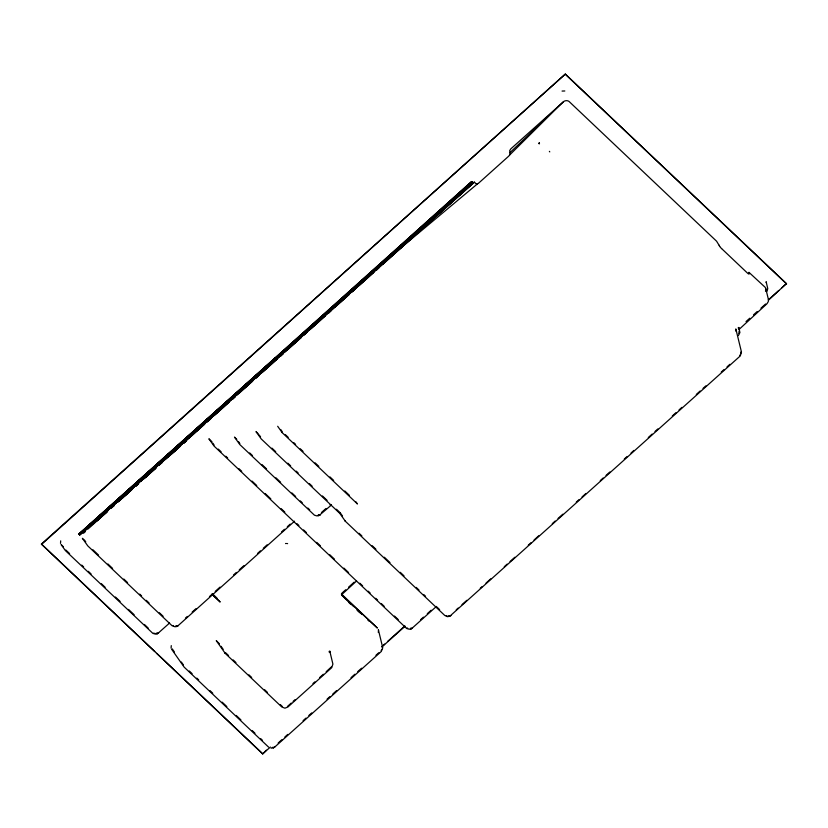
<?xml version="1.0" encoding="UTF-8"?>
<svg xmlns="http://www.w3.org/2000/svg" width="828" height="828" viewBox="0 0 828 828"><rect width="100%" height="100%" fill="white"/><g stroke="black" fill="none" stroke-linecap="round" stroke-linejoin="round"><path stroke-width="1.24" d="M378.468 630.874L378.458 630.232M739.031 328.737L738.835 327.412L739.901 332.566L738.41 335.537M740.656 353.815L740.739 352.107M378.375 631.526L378.168 632.157M60.692 540.85L60.516 543.396M171.272 645.623L171.096 648.158M735.585 330.962L735.844 328.902L741.453 351.972L740.304 355.905L449.676 616.332L447.368 616.663L444.75 615.452L345.431 521.34L339.728 513.329M738.928 333.56L739.062 331.303M768.415 301.351L767.018 303.7L739.021 329.472M381.739 649.545L381.139 650.58M765.476 291.249L765.848 290.048A4.585 4.016 -25 0 0 765.134 287.275L748.916 272.308M767.121 291.135L767.742 288.568L766.138 281.717M477.797 183.599A3.622 1.863 -47.3 0 1 475.665 183.454L474.475 182.181L394.977 252.788L477.797 183.599A3.612 1.853 -47.3 0 0 479.143 182.677L508.423 156.42A3.602 1.842 -47.4 0 0 509.551 155.095L510.317 153.139L509.769 151.213A2.194 1.128 -47.4 0 1 509.769 150.52L510.866 148.823L564.096 101.264A4.564 3.995 -25 0 1 568.991 101.409L716.582 241.207L718.745 244.736M740.304 354.674L739.777 355.409M331.386 666.923L326.18 671.694M539.514 143.586L539.245 143.906M509.562 155.095L563.092 101.968L509.696 152.89M270.383 747.032L262.693 753.925L41.4 544.068L565.307 74.075L786.455 283.611L768.332 300.316M41.545 544.389L565.307 74.075M275.341 357.862L78.898 534.029L471.67 181.498L79.002 534.174L471.888 181.808L472.415 182.284M275.465 358.027L79.115 534.329L275.6 358.193M472.198 182.015L79.24 534.495L275.745 358.379M88.068 526.691L91.918 523.234M100.581 515.461L102.506 513.733M105.394 511.135L110.207 506.819M112.132 505.09L115.02 502.492M116.945 500.764L472.146 181.932M472.022 181.984L79.385 534.671L275.9 358.555M472.343 182.191L79.54 534.836L276.066 358.731M84.508 530.489L86.433 528.761M90.283 525.304L101.834 514.933M105.684 511.476L110.497 507.16M113.384 504.562L144.186 476.918M146.111 475.189L176.913 447.544M177.875 446.675L472.498 182.367L472.964 182.843L383.012 264.132M472.581 182.45L79.695 534.991L472.643 182.688M108.189 510.017L110.103 508.299M132.169 488.479L137.044 484.256M138.887 482.445L141.836 479.95M148.471 473.833L150.624 472.374M154.236 468.658L161.025 462.717L157.237 466.216M162.868 460.906L165.828 458.412L162.847 460.885M169.657 454.965L167.66 456.601L169.647 454.945M472.881 182.75L96.597 520.284L141.795 479.909M83.39 532.321L472.964 182.843M164.058 460.306L165.973 458.588M172.69 452.554L174.604 450.836M188.039 438.768L189.964 437.049L183.309 443.156L187.149 439.72M191.879 435.321L193.721 433.51M196.681 431.015L198.523 429.204M204.288 424.039L217.723 411.982M220.672 409.487L224.44 405.958M228.28 402.511L241.714 390.454M244.674 387.97L248.441 384.43M252.281 380.983L272.433 362.902M276.345 359.549L296.434 341.374M300.347 338.021L314.671 325.011M316.658 323.386L320.426 319.846M324.338 316.493L338.662 303.483M340.66 301.858L344.427 298.318M348.34 294.965L362.664 281.965M364.651 280.33L368.419 276.79M373.221 272.484L386.655 260.437M388.653 258.802L392.42 255.262M397.285 251.05L473.047 182.936M106.543 512.077L102.703 515.523L106.543 512.087M124.769 495.713L131.486 489.679M135.326 486.233L139.166 482.786M141.091 481.068L146.846 475.893L141.05 481.027M155.478 468.141L148.761 474.175L156.482 467.334M163.157 461.258L159.318 464.705L170.827 454.344L165.072 459.53M190.989 436.273L205.385 423.356M207.3 421.638L211.14 418.192M213.065 416.463L229.377 401.828M232.264 399.241L235.142 396.664M237.056 394.935L253.378 380.3M256.256 377.723L259.133 375.136L256.401 377.93M261.058 373.418L277.37 358.772M280.257 356.195L283.135 353.608M285.049 351.89L301.371 337.244M304.249 334.667L307.126 332.08L304.394 334.885M309.051 330.362L325.363 315.716M328.25 313.139L349.364 294.188M352.242 291.611L374.318 271.801M376.243 270.083L473.181 183.112M87.996 529.009L107.588 511.352M118.373 501.758L132.542 488.965M135.43 486.378L138.307 483.79M144.227 478.574L156.544 467.427M162.298 462.262L159.421 464.85L162.319 462.303M169.016 456.238L180.535 445.899M191.04 436.356L204.485 424.298M207.445 421.856L211.202 418.275M215.042 414.828L228.476 402.77M232.399 399.458L235.193 396.747M239.033 393.3L252.478 381.242M263.035 371.772L277.432 358.855M280.392 356.413L283.186 353.691M287.026 350.244L301.433 337.327M311.028 328.716L325.425 315.799M328.385 313.357L331.179 310.635M335.019 307.188L349.426 294.271M352.386 291.829L355.181 289.107M359.021 285.66L373.418 272.743M376.378 270.301L379.172 267.579M169.554 623.029L158.013 633.316L155.498 634.134L152.869 633.389L65.35 550.548L61.127 544.576L63.373 546.77M185.41 618.133L187.335 616.415M192.148 612.099L195.988 608.642M209.453 596.574L212.33 593.986M215.218 591.399L220.031 587.083M233.486 575.005L236.373 572.417M239.261 569.83L244.063 565.514M257.529 553.446L260.406 550.858M263.294 548.271L267.144 544.814M281.561 531.876L284.449 529.289M287.326 526.701L290.214 524.114M294.551 521.195L178.206 625.564L175.122 626.817L171.996 625.678L87.778 545.89L82.386 538.293L82.893 538.904M321.461 512.532L325.984 508.475M341.995 593.086L345.752 589.722M348.557 587.197L354.177 582.156M341.54 594.473L341.415 593.966L377.371 628.038L341.54 594.783L356.547 581.008M287.451 706.45L291.228 703.065M293.112 701.368L295.006 699.67M312.953 683.566L314.847 681.868M319.567 677.625L323.344 674.24M262.693 753.925L266.388 750.168M381.749 646.678L384.627 644.091M387.514 641.503L404.82 625.978M768.187 299.995L778.765 290.514M781.642 287.927L786.455 283.611M381.894 646.989L404.964 626.299M746.028 321.554L749.764 318.211M753.49 314.868L757.216 311.525M760.942 308.182L765.6 304M278.146 743.026L281.986 739.59M284.853 737.003L287.73 734.426M303.079 720.66L305.956 718.083M308.823 715.506L311.701 712.918M327.05 699.163L329.927 696.576M332.804 693.999L336.634 690.562M351.02 677.656L354.85 674.22M357.727 671.632L361.567 668.196M375.943 655.29L378.82 652.712M271.056 748.233L274.803 747.001L381.232 651.522L382.712 647.91M420.562 619.717L423.45 617.129M427.3 613.672L431.15 610.226M436.439 606.438L411.837 628.452L409.322 629.259L406.683 628.524L214.079 446.095L208.884 438.778L211.989 441.769M456.249 609.781L458.174 608.062M462.014 604.616L466.816 600.31M480.261 588.253L482.175 586.524M486.015 583.078L490.818 578.772M504.262 566.714L507.14 564.127M510.017 561.55L514.819 557.244M528.264 545.186L531.141 542.599M534.029 540.011L538.821 535.706M552.266 523.648L555.143 521.06M558.031 518.483L562.833 514.178M576.267 502.12L579.155 499.532M582.032 496.945L585.872 493.498M600.269 480.582L603.157 477.994M606.034 475.417L609.874 471.97M624.281 459.054L627.158 456.466M630.998 453.019L633.875 450.432M648.283 437.515L652.122 434.069M655 431.491L657.877 428.904M672.284 415.987L676.124 412.541M679.001 409.953L681.889 407.366M696.286 394.449L700.126 391.002M703.013 388.425L705.891 385.838M721.25 372.051L724.127 369.474M727.015 366.887L729.892 364.299M91.101 524.279L95.924 519.963M100.737 515.647L102.662 513.919M105.549 511.331L110.372 507.015M112.297 505.287L177.792 446.592M148.44 473.792L150.437 472.157M152.28 470.356L161.005 462.686M133.236 487.733L137.075 484.297M138.99 482.569L141.878 479.992M163.002 461.061L165.879 458.474M167.805 456.756L169.719 455.027M172.607 452.45L174.522 450.732M181.249 444.708L185.089 441.262M187.004 439.544L189.881 436.956M118.011 501.675L120.888 499.098M124.728 495.651L128.568 492.215M148.667 474.051L155.457 468.12M124.79 495.734L131.507 489.71M135.357 486.264L138.235 483.687M143.037 479.381L146.877 475.945M159.359 464.756L162.236 462.169M167.039 457.863L180.483 445.816M183.361 443.239L186.248 440.662M97.031 520.822L107.599 511.362M121.995 498.446L131.6 489.845M135.44 486.398L138.317 483.821M145.997 476.938L155.602 468.327M170.961 454.562L180.566 445.961M472.871 182.905L473.399 182.512A2.173 1.107 -46.9 0 1 474.237 182.191L474.475 182.181M158.044 633.296L158.583 632.882L156.844 633.886L157.444 633.648M236.777 439.347L234.49 437.101L239.82 444.574L314.433 515.192L317.062 515.937L319.577 515.119L331.438 504.997L330.465 505.473M411.868 628.431L412.396 628.007L410.667 629.011L411.268 628.773M274.741 747.042L273.064 748.005L273.664 747.767M450.37 615.949L450.929 615.546M330.072 504.873L330.631 504.542M319.204 514.509L318.19 515.006M319.018 515.451L318.418 515.689L319.608 515.099M157.134 632.996L156.047 633.348M176.768 625.678L175.671 626.04M410.419 628.338L410.957 628.121M449.397 615.659L448.114 615.97M272.257 747.477L272.816 747.332M562.067 91.07L564.82 90.977M286.24 543.478L285.536 543.551M287.606 543.634L286.933 543.51M154.37 633.285L153.749 633.058M407.686 628.235L407.086 627.924M173.497 625.792L172.897 625.482M446.188 615.566L446.809 615.815M340.308 512.894L342.523 516.082M348.536 602.235L350.42 603.985M357.023 610.112L359.849 612.741M565.452 74.385L786.6 283.932M721.592 248.566L747.342 272.971A3.612 0.797 50.3 0 0 749.164 273.933L748.926 272.536M285.401 434.69L288.185 437.329M293.754 442.607L295.606 444.367M300.253 448.755L303.038 451.395M315.106 462.831L318.821 466.35M329.958 476.907L333.674 480.426M344.81 490.983L349.457 495.382M277.67 426.265L282.11 432.568L357.448 503.973L355.802 501.696M258.15 433.686L255.997 431.595L261.193 438.912L339.801 513.401M271.957 448.124L275.693 451.664M287.844 463.173L290.649 465.833M296.258 471.142L298.132 472.923M309.351 483.552L312.146 486.202M322.434 495.951L327.101 500.371M336.458 509.23L340.194 512.78M359.062 533.253L361.867 535.913M372.176 545.683L375.922 549.233M384.358 557.223L389.978 562.554M400.276 572.314L404.023 575.864M416.205 587.404L419.02 590.074M423.698 594.504L425.571 596.284M436.811 606.934L439.627 609.605M249.683 452.926L252.499 455.597M261.876 464.477L266.564 468.927M275.952 477.818L280.64 482.258M291.901 492.929L295.648 496.479M300.336 500.93L302.22 502.699M307.85 508.04L309.724 509.81M218.313 449.107L221.117 451.777M225.806 456.218L227.679 457.987M238.93 468.648L241.735 471.308M252.043 481.078L256.732 485.518M265.167 493.509L270.787 498.839M281.096 508.599L284.842 512.149M297.024 523.7L298.898 525.469M303.586 529.91L306.391 532.58M316.7 542.34L320.457 545.89M329.823 554.77L334.512 559.21M343.879 568.091L348.567 572.531M359.807 583.191L362.623 585.851M368.243 591.182L370.116 592.951M375.736 598.282L377.62 600.062M381.366 603.612L384.171 606.272M394.48 616.042L398.227 619.592M341.788 595.291L353.773 606.645M357.468 610.143L362.074 614.511M367.611 619.748L369.454 621.497M212.392 593.728L216.957 598.064M212.372 594.514L219.606 601.376M211.906 594.266L220.134 602.059L219.627 601.397M219.441 643.78L216.263 640.644L225.257 653.416L281.779 706.967L284.925 708.168L287.885 707.019L331.769 667.616L332.897 664.077L329.761 651.025L329.937 652.216M225.775 652.899L228.549 655.528M233.175 659.916L235.949 662.545M248.907 674.83L251.681 677.459M264.639 689.734L267.413 692.363M280.371 704.638L282.224 706.398M92.943 549.782L98.553 555.102M107.909 563.961L112.587 568.401M123.817 579.041L127.564 582.581M139.725 594.111L141.598 595.881M146.277 600.321L149.081 602.981M159.369 612.73L163.116 616.28M65.857 550.04L69.604 553.58M81.755 565.1L83.628 566.88M88.306 571.31L91.111 573.97M101.399 583.709L105.146 587.259M115.434 597.009L120.112 601.438M128.526 609.418L134.136 614.728M144.424 624.478L148.171 628.028M189.302 671.001L192.117 673.671M196.816 678.111L198.689 679.891M209.95 690.562L212.765 693.233M222.142 702.123L226.841 706.563M236.218 715.454L240.917 719.905M252.178 730.575L254.993 733.235M260.623 738.576L262.497 740.356M268.582 747.115L184.126 667.089L171.696 649.349M41.4 544.068L154.784 651.512M156.658 653.282L262.548 753.615M749.174 273.55L748.564 272.578M281.52 431.926L282.11 432.568M344.852 520.698L345.431 521.34M224.678 652.774L225.257 653.416M549.378 151.358L549.782 151.886M280.713 429.494L282.1 431.491M259.236 435L260.561 436.915M238.505 441.593L239.851 443.539M212.786 443.146L214.11 445.06M221.055 646.295L223.156 649.318M172.245 648.883L174.346 651.905M181.363 662.017L183.464 665.05M84.363 539.877L85.739 541.864M719.667 246.34L719.346 245.864A3.612 0.807 49.9 0 1 718.735 244.736M378.344 629.611L382.671 647.486M765.838 288.827L768.456 299.664M329.13 651.377L329.223 652.164M738.203 327.764L738.297 328.136M766.221 282.131L766.273 282.71M721.592 248.586A3.612 0.807 49.9 0 1 719.646 246.33M539.39 142.861L538.79 143.482L539.39 142.861M85.274 531.441L83.473 533.097L85.284 531.462M174.46 450.649L172.462 452.285L174.449 450.639M185.006 441.179L176.292 448.838L185.006 441.169M189.809 436.863L186.849 439.368L189.809 436.863M98.863 518.97L96.948 520.688L98.863 518.97M114.212 505.183L111.335 507.771L114.223 505.204M122.854 497.431L118.052 501.737L122.865 497.452M179.469 446.613L172.752 452.637L179.469 446.602M114.305 505.328L111.428 507.906L114.316 505.339M186.341 440.786L183.412 443.311L186.331 440.796M320.146 514.685L319.577 515.119L320.146 514.685M178.206 625.564L176.478 626.568L178.206 625.564M551.458 153.201L551.458 153.201"/></g></svg>
